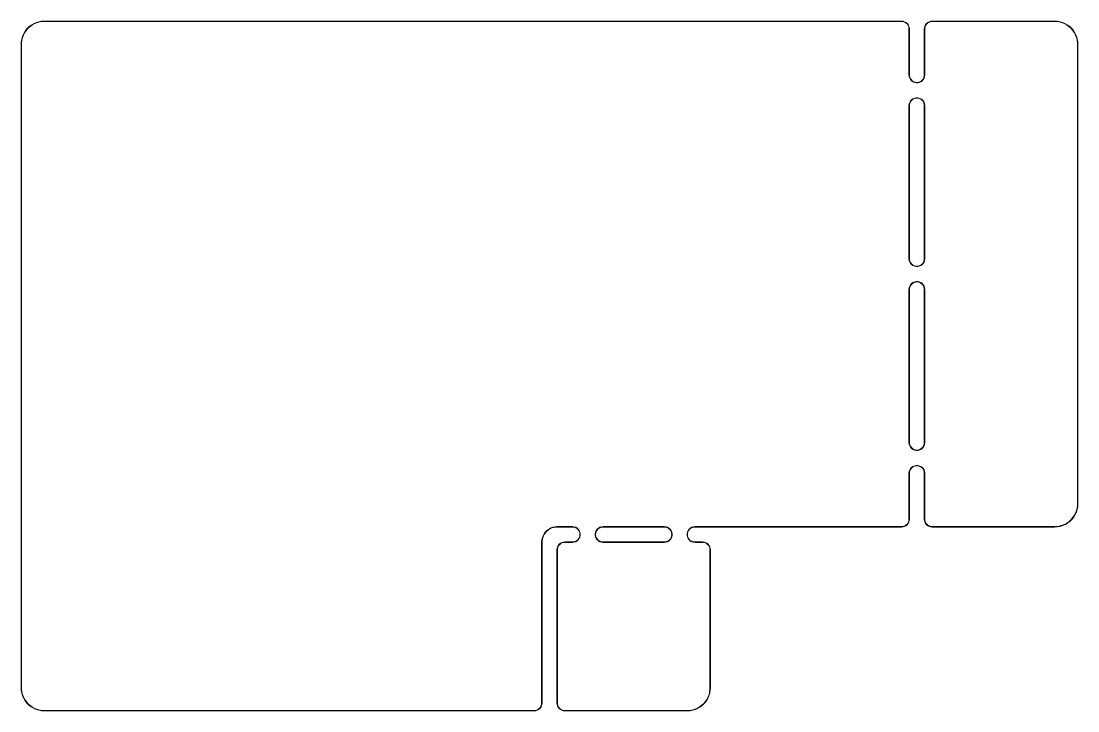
# Model space of a CAD drawing. Extents: x 57 to 281, y -176 to -99.
# Drawn here: x 171.4 to 281, y -176.2 to -104.8 of the extents above; entities that cross this region are included whole.
import ezdxf

# ---------------------------------------------------------------- set-up
doc = ezdxf.new("R2010")
doc.units = 0
doc.layers.add('pcb edge cut', color=3, linetype='CONTINUOUS', lineweight=5, true_color=0x00ff00)

msp = doc.modelspace()

# ---------------------------------------------------------------- linework, layer by layer
at = {"layer": 'pcb edge cut', "linetype": 'CONTINUOUS'}
for p, q in [((172.235597, -105.355131), (172.464332, -105.17593)), ((172.610034, -105.136114), (172.375437, -105.298043)), ((172.464332, -105.17593), (172.713, -105.025607)), ((172.862439, -105.003645), (172.610034, -105.136114)), ((172.713, -105.025607), (172.977975, -104.906354)), ((173.128971, -104.902566), (172.862439, -105.003645)), ((172.977975, -104.906354), (173.255393, -104.819911)), ((173.405744, -104.834351), (173.128971, -104.902566)), ((173.255393, -104.819911), (173.541207, -104.767539)), ((173.688722, -104.799997), (173.405744, -104.834351)), ((173.541207, -104.767539), (173.831249, -104.75)), ((173.831249, -104.8), (173.688722, -104.799997)), ((173.831249, -104.75), (173.83125, -104.75)), ((173.83125, -104.8), (173.831249, -104.799999)), ((173.831249, -104.799999), (173.831249, -104.8)), ((173.83125, -104.75), (232.56875, -104.75)), ((232.56875, -104.8), (173.83125, -104.8)), ((232.56875, -104.75), (262.73125, -104.75)), ((262.731248, -104.8), (232.56875, -104.8)), ((262.806963, -104.800004), (262.731248, -104.8)), ((262.73125, -104.75), (262.731251, -104.75)), ((262.731251, -104.75), (262.731252, -104.75)), ((262.731252, -104.75), (262.890978, -104.765741)), ((262.95548, -104.829553), (262.806963, -104.800004)), ((262.890978, -104.765741), (263.044565, -104.812337)), ((263.095379, -104.887507), (262.95548, -104.829553)), ((263.044565, -104.812337), (263.186112, -104.888)), ((263.221286, -104.971638), (263.095379, -104.887507)), ((263.186112, -104.888), (263.310179, -104.989821)), ((263.328362, -105.078714), (263.221286, -104.971638)), ((263.310179, -104.989821), (263.412, -105.113888)), ((263.412493, -105.204621), (263.328362, -105.078714)), ((263.412, -105.113888), (263.487663, -105.255435)), ((265.14981, -105.255421), (265.225469, -105.113865)), ((265.309108, -105.078687), (265.224979, -105.2046)), ((265.225469, -105.113865), (265.327292, -104.989792)), ((265.416187, -104.971608), (265.309108, -105.078687)), ((265.327292, -104.989792), (265.451365, -104.887969)), ((265.5421, -104.887479), (265.416187, -104.971608)), ((265.451365, -104.887969), (265.592921, -104.81231)), ((265.682008, -104.829532), (265.5421, -104.887479)), ((265.592921, -104.81231), (265.746517, -104.765724)), ((265.830532, -104.799996), (265.682008, -104.829532)), ((265.746517, -104.765724), (265.906248, -104.75)), ((265.906248, -104.8), (265.830532, -104.799996)), ((265.906248, -104.75), (265.90625, -104.75)), ((265.90625, -104.8), (265.906248, -104.799999)), ((265.906248, -104.799999), (265.906248, -104.8)), ((265.90625, -104.75), (278.60625, -104.75)), ((278.606249, -104.8), (265.90625, -104.8)), ((278.748776, -104.800003), (278.606249, -104.8)), ((278.60625, -104.75), (278.606251, -104.75)), ((278.606251, -104.75), (278.89629, -104.76755)), ((279.031749, -104.834367), (278.748776, -104.800003)), ((278.89629, -104.76755), (279.182099, -104.819931)), ((279.308517, -104.902588), (279.031749, -104.834367)), ((279.182099, -104.819931), (279.459511, -104.90638)), ((279.575044, -105.003672), (279.308517, -104.902588)), ((279.459511, -104.90638), (279.724481, -105.025636)), ((279.827444, -105.136145), (279.575044, -105.003672)), ((279.724481, -105.025636), (279.973144, -105.175961)), ((280.062037, -105.298074), (279.827444, -105.136145)), ((279.973144, -105.175961), (280.201875, -105.355161)), ((171.678645, -106.187439), (171.577566, -106.453971)), ((171.581354, -106.302975), (171.700607, -106.038)), ((171.811114, -105.935034), (171.678645, -106.187439)), ((171.700607, -106.038), (171.85093, -105.789332)), ((171.973043, -105.700437), (171.811114, -105.935034)), ((171.85093, -105.789332), (172.030131, -105.560597)), ((172.162069, -105.487069), (171.973043, -105.700437)), ((172.030131, -105.560597), (172.235597, -105.355131)), ((172.375437, -105.298043), (172.162069, -105.487069)), ((263.470447, -105.34452), (263.412493, -105.204621)), ((263.499996, -105.493037), (263.470447, -105.34452)), ((263.487663, -105.255435), (263.534259, -105.409022)), ((263.5, -105.568748), (263.499996, -105.493037)), ((263.5, -105.56875), (263.5, -105.568748)), ((263.5, -110.33125), (263.5, -105.56875)), ((263.534259, -105.409022), (263.55, -105.568748)), ((263.55, -105.568748), (263.55, -105.56875)), ((263.55, -105.56875), (263.55, -110.33125)), ((265.0875, -105.568748), (265.103224, -105.409017)), ((265.0875, -105.56875), (265.0875, -105.568748)), ((265.0875, -110.33125), (265.0875, -105.56875)), ((265.103224, -105.409017), (265.14981, -105.255421)), ((265.167032, -105.344508), (265.137496, -105.493032)), ((265.137496, -105.493032), (265.1375, -105.568748)), ((265.1375, -105.568748), (265.1375, -105.56875)), ((265.1375, -105.56875), (265.1375, -110.33125)), ((265.224979, -105.2046), (265.167032, -105.344508)), ((280.275401, -105.487099), (280.062037, -105.298074)), ((280.201875, -105.355161), (280.407339, -105.560625)), ((280.464426, -105.700463), (280.275401, -105.487099)), ((280.407339, -105.560625), (280.586539, -105.789356)), ((280.626355, -105.935056), (280.464426, -105.700463)), ((280.586539, -105.789356), (280.736864, -106.038019)), ((280.758828, -106.187456), (280.626355, -105.935056)), ((280.736864, -106.038019), (280.85612, -106.302989)), ((280.859912, -106.453983), (280.758828, -106.187456)), ((171.425, -107.156249), (171.442539, -106.866207)), ((171.425, -107.15625), (171.425, -107.156249)), ((171.425, -173.83125), (171.425, -107.15625)), ((171.442539, -106.866207), (171.494911, -106.580393)), ((171.509351, -106.730744), (171.474997, -107.013722)), ((171.474997, -107.013722), (171.475, -107.156249)), ((171.475, -107.156249), (171.475, -107.15625)), ((171.475, -107.15625), (171.475, -173.831249)), ((171.494911, -106.580393), (171.581354, -106.302975)), ((171.577566, -106.453971), (171.509351, -106.730744)), ((280.85612, -106.302989), (280.942569, -106.580401)), ((280.928133, -106.730751), (280.859912, -106.453983)), ((280.962497, -107.013724), (280.928133, -106.730751)), ((280.942569, -106.580401), (280.99495, -106.86621)), ((280.9625, -107.156249), (280.962497, -107.013724)), ((280.9625, -107.15625), (280.9625, -107.156249)), ((280.9625, -154.78125), (280.9625, -107.15625)), ((280.99495, -106.86621), (281.0125, -107.156249)), ((281.0125, -107.156249), (281.0125, -107.15625)), ((281.0125, -107.15625), (281.0125, -154.781249)), ((263.517892, -110.501478), (263.5, -110.33125)), ((263.570785, -110.664266), (263.517892, -110.501478)), ((263.55, -110.33125), (263.55, -110.412049)), ((263.55, -110.412049), (263.583599, -110.570115)), ((263.656367, -110.812499), (263.570785, -110.664266)), ((263.583599, -110.570115), (263.649326, -110.717742)), ((265.066715, -110.664266), (264.981133, -110.812499)), ((264.988174, -110.717742), (265.053901, -110.570115)), ((265.053901, -110.570115), (265.0875, -110.412049)), ((265.119608, -110.501478), (265.066715, -110.664266)), ((265.0875, -110.412049), (265.0875, -110.33125)), ((265.1375, -110.33125), (265.119608, -110.501478)), ((263.649326, -110.717742), (263.744311, -110.848477)), ((263.770899, -110.9397), (263.656367, -110.812499)), ((263.744311, -110.848477), (263.864401, -110.956607)), ((263.909375, -111.040308), (263.770899, -110.9397)), ((263.864401, -110.956607), (264.004349, -111.037406)), ((264.065742, -111.109928), (263.909375, -111.040308)), ((264.004349, -111.037406), (264.158038, -111.087342)), ((264.233167, -111.145515), (264.065742, -111.109928)), ((264.158038, -111.087342), (264.31875, -111.104234)), ((264.404333, -111.145515), (264.233167, -111.145515)), ((264.31875, -111.104234), (264.479462, -111.087342)), ((264.571758, -111.109928), (264.404333, -111.145515)), ((264.479462, -111.087342), (264.633151, -111.037406)), ((264.728125, -111.040308), (264.571758, -111.109928)), ((264.633151, -111.037406), (264.773099, -110.956607)), ((264.866601, -110.9397), (264.728125, -111.040308)), ((264.773099, -110.956607), (264.893189, -110.848477)), ((264.981133, -110.812499), (264.866601, -110.9397)), ((264.893189, -110.848477), (264.988174, -110.717742)), ((263.770899, -112.8978), (263.909375, -112.797192)), ((264.004349, -112.800094), (263.864401, -112.880893)), ((263.909375, -112.797192), (264.065742, -112.727572)), ((264.158038, -112.750158), (264.004349, -112.800094)), ((264.065742, -112.727572), (264.233167, -112.691985)), ((264.31875, -112.733266), (264.158038, -112.750158)), ((264.233167, -112.691985), (264.404333, -112.691985)), ((264.479462, -112.750158), (264.31875, -112.733266)), ((264.404333, -112.691985), (264.571758, -112.727572)), ((264.633151, -112.800094), (264.479462, -112.750158)), ((264.571758, -112.727572), (264.728125, -112.797192)), ((264.773099, -112.880893), (264.633151, -112.800094)), ((264.728125, -112.797192), (264.866601, -112.8978)), ((263.5, -113.50625), (263.517892, -113.336022)), ((263.5, -129.38125), (263.5, -113.50625)), ((263.517892, -113.336022), (263.570785, -113.173234)), ((263.583599, -113.267385), (263.55, -113.425451)), ((263.55, -113.425451), (263.55, -113.50625)), ((263.55, -113.50625), (263.55, -129.38125)), ((263.570785, -113.173234), (263.656367, -113.025001)), ((263.649326, -113.119758), (263.583599, -113.267385)), ((263.744311, -112.989023), (263.649326, -113.119758)), ((263.656367, -113.025001), (263.770899, -112.8978)), ((263.864401, -112.880893), (263.744311, -112.989023)), ((264.893189, -112.989023), (264.773099, -112.880893)), ((264.866601, -112.8978), (264.981133, -113.025001)), ((264.988174, -113.119758), (264.893189, -112.989023)), ((264.981133, -113.025001), (265.066715, -113.173234)), ((265.053901, -113.267385), (264.988174, -113.119758)), ((265.0875, -113.425451), (265.053901, -113.267385)), ((265.066715, -113.173234), (265.119608, -113.336022)), ((265.0875, -113.50625), (265.0875, -113.425451)), ((265.0875, -129.38125), (265.0875, -113.50625)), ((265.119608, -113.336022), (265.1375, -113.50625)), ((265.1375, -113.50625), (265.1375, -129.38125)), ((263.517892, -129.551478), (263.5, -129.38125)), ((263.570785, -129.714266), (263.517892, -129.551478)), ((263.55, -129.38125), (263.55, -129.462049)), ((263.55, -129.462049), (263.583599, -129.620115)), ((263.656367, -129.862499), (263.570785, -129.714266)), ((263.583599, -129.620115), (263.649326, -129.767742)), ((263.649326, -129.767742), (263.744311, -129.898477)), ((263.770899, -129.9897), (263.656367, -129.862499)), ((263.744311, -129.898477), (263.864401, -130.006607)), ((263.909375, -130.090308), (263.770899, -129.9897)), ((263.864401, -130.006607), (264.004349, -130.087406)), ((264.065742, -130.159928), (263.909375, -130.090308)), ((264.004349, -130.087406), (264.158038, -130.137342)), ((264.233167, -130.195515), (264.065742, -130.159928)), ((264.158038, -130.137342), (264.31875, -130.154234)), ((264.404333, -130.195515), (264.233167, -130.195515)), ((264.31875, -130.154234), (264.479462, -130.137342)), ((264.571758, -130.159928), (264.404333, -130.195515)), ((264.479462, -130.137342), (264.633151, -130.087406)), ((264.728125, -130.090308), (264.571758, -130.159928)), ((264.633151, -130.087406), (264.773099, -130.006607)), ((264.866601, -129.9897), (264.728125, -130.090308)), ((264.773099, -130.006607), (264.893189, -129.898477)), ((264.981133, -129.862499), (264.866601, -129.9897)), ((264.893189, -129.898477), (264.988174, -129.767742)), ((265.066715, -129.714266), (264.981133, -129.862499)), ((264.988174, -129.767742), (265.053901, -129.620115)), ((265.053901, -129.620115), (265.0875, -129.462049)), ((265.119608, -129.551478), (265.066715, -129.714266)), ((265.0875, -129.462049), (265.0875, -129.38125)), ((265.1375, -129.38125), (265.119608, -129.551478)), ((263.5, -132.55625), (263.517892, -132.386022)), ((263.5, -148.43125), (263.5, -132.55625)), ((263.517892, -132.386022), (263.570785, -132.223234)), ((263.583599, -132.317385), (263.55, -132.475451)), ((263.55, -132.475451), (263.55, -132.55625)), ((263.55, -132.55625), (263.55, -148.43125)), ((263.570785, -132.223234), (263.656367, -132.075001)), ((263.649326, -132.169758), (263.583599, -132.317385)), ((263.744311, -132.039023), (263.649326, -132.169758)), ((263.656367, -132.075001), (263.770899, -131.9478)), ((263.864401, -131.930893), (263.744311, -132.039023)), ((263.770899, -131.9478), (263.909375, -131.847192)), ((264.004349, -131.850094), (263.864401, -131.930893)), ((263.909375, -131.847192), (264.065742, -131.777572)), ((264.158038, -131.800158), (264.004349, -131.850094)), ((264.065742, -131.777572), (264.233167, -131.741985)), ((264.31875, -131.783266), (264.158038, -131.800158)), ((264.233167, -131.741985), (264.404333, -131.741985)), ((264.479462, -131.800158), (264.31875, -131.783266)), ((264.404333, -131.741985), (264.571758, -131.777572)), ((264.633151, -131.850094), (264.479462, -131.800158)), ((264.571758, -131.777572), (264.728125, -131.847192)), ((264.773099, -131.930893), (264.633151, -131.850094)), ((264.728125, -131.847192), (264.866601, -131.9478)), ((264.893189, -132.039023), (264.773099, -131.930893)), ((264.866601, -131.9478), (264.981133, -132.075001)), ((264.988174, -132.169758), (264.893189, -132.039023)), ((264.981133, -132.075001), (265.066715, -132.223234)), ((265.053901, -132.317385), (264.988174, -132.169758)), ((265.0875, -132.475451), (265.053901, -132.317385)), ((265.066715, -132.223234), (265.119608, -132.386022)), ((265.0875, -132.55625), (265.0875, -132.475451)), ((265.0875, -148.43125), (265.0875, -132.55625)), ((265.119608, -132.386022), (265.1375, -132.55625)), ((265.1375, -132.55625), (265.1375, -148.43125)), ((263.517892, -148.601478), (263.5, -148.43125)), ((263.570785, -148.764266), (263.517892, -148.601478)), ((263.55, -148.43125), (263.55, -148.512049)), ((263.55, -148.512049), (263.583599, -148.670115)), ((263.656367, -148.912499), (263.570785, -148.764266)), ((263.583599, -148.670115), (263.649326, -148.817742)), ((263.649326, -148.817742), (263.744311, -148.948477)), ((263.770899, -149.0397), (263.656367, -148.912499)), ((263.744311, -148.948477), (263.864401, -149.056607)), ((264.773099, -149.056607), (264.893189, -148.948477)), ((264.981133, -148.912499), (264.866601, -149.0397)), ((264.893189, -148.948477), (264.988174, -148.817742)), ((265.066715, -148.764266), (264.981133, -148.912499)), ((264.988174, -148.817742), (265.053901, -148.670115)), ((265.053901, -148.670115), (265.0875, -148.512049)), ((265.119608, -148.601478), (265.066715, -148.764266)), ((265.0875, -148.512049), (265.0875, -148.43125)), ((265.1375, -148.43125), (265.119608, -148.601478)), ((263.909375, -149.140308), (263.770899, -149.0397)), ((263.864401, -149.056607), (264.004349, -149.137406)), ((264.065742, -149.209928), (263.909375, -149.140308)), ((264.004349, -149.137406), (264.158038, -149.187342)), ((264.233167, -149.245515), (264.065742, -149.209928)), ((264.158038, -149.187342), (264.31875, -149.204234)), ((264.404333, -149.245515), (264.233167, -149.245515)), ((264.31875, -149.204234), (264.479462, -149.187342)), ((264.571758, -149.209928), (264.404333, -149.245515)), ((264.479462, -149.187342), (264.633151, -149.137406)), ((264.728125, -149.140308), (264.571758, -149.209928)), ((264.633151, -149.137406), (264.773099, -149.056607)), ((264.866601, -149.0397), (264.728125, -149.140308)), ((263.570785, -151.273234), (263.656367, -151.125001)), ((263.649326, -151.219758), (263.583599, -151.367385)), ((263.744311, -151.089023), (263.649326, -151.219758)), ((263.656367, -151.125001), (263.770899, -150.9978)), ((263.864401, -150.980893), (263.744311, -151.089023)), ((263.770899, -150.9978), (263.909375, -150.897192)), ((264.004349, -150.900094), (263.864401, -150.980893)), ((263.909375, -150.897192), (264.065742, -150.827572)), ((264.158038, -150.850158), (264.004349, -150.900094)), ((264.065742, -150.827572), (264.233167, -150.791985)), ((264.31875, -150.833266), (264.158038, -150.850158)), ((264.233167, -150.791985), (264.404333, -150.791985)), ((264.479462, -150.850158), (264.31875, -150.833266)), ((264.404333, -150.791985), (264.571758, -150.827572)), ((264.633151, -150.900094), (264.479462, -150.850158)), ((264.571758, -150.827572), (264.728125, -150.897192)), ((264.773099, -150.980893), (264.633151, -150.900094)), ((264.728125, -150.897192), (264.866601, -150.9978)), ((264.893189, -151.089023), (264.773099, -150.980893)), ((264.866601, -150.9978), (264.981133, -151.125001)), ((264.988174, -151.219758), (264.893189, -151.089023)), ((264.981133, -151.125001), (265.066715, -151.273234)), ((265.053901, -151.367385), (264.988174, -151.219758)), ((263.5, -151.60625), (263.517892, -151.436022)), ((263.5, -156.36875), (263.5, -151.60625)), ((263.517892, -151.436022), (263.570785, -151.273234)), ((263.583599, -151.367385), (263.55, -151.525451)), ((263.55, -151.525451), (263.55, -151.60625)), ((263.55, -151.60625), (263.55, -156.368748)), ((265.0875, -151.525451), (265.053901, -151.367385)), ((265.066715, -151.273234), (265.119608, -151.436022)), ((265.0875, -151.60625), (265.0875, -151.525451)), ((265.0875, -156.36875), (265.0875, -151.60625)), ((265.119608, -151.436022), (265.1375, -151.60625)), ((265.1375, -151.60625), (265.1375, -156.368748)), ((280.758855, -155.750061), (280.859934, -155.483529)), ((280.942589, -155.357107), (280.856146, -155.634525)), ((280.859934, -155.483529), (280.928149, -155.206756)), ((280.928149, -155.206756), (280.962503, -154.923778)), ((280.994961, -155.071293), (280.942589, -155.357107)), ((280.9625, -154.781251), (280.9625, -154.78125)), ((280.962503, -154.923778), (280.9625, -154.781251)), ((281.0125, -154.781249), (280.994961, -155.071293)), ((263.48769, -156.682079), (263.412031, -156.823635)), ((263.412521, -156.7329), (263.470468, -156.592992)), ((263.470468, -156.592992), (263.500004, -156.444468)), ((263.534276, -156.528483), (263.48769, -156.682079)), ((263.5, -156.368751), (263.5, -156.36875)), ((263.5, -156.368752), (263.5, -156.368751)), ((263.500004, -156.444468), (263.5, -156.368752)), ((263.55, -156.368748), (263.534276, -156.528483)), ((265.0875, -156.368751), (265.0875, -156.36875)), ((265.0875, -156.368752), (265.0875, -156.368751)), ((265.103241, -156.528478), (265.0875, -156.368752)), ((265.149837, -156.682065), (265.103241, -156.528478)), ((265.1375, -156.368748), (265.137504, -156.444463)), ((265.137504, -156.444463), (265.167053, -156.59298)), ((265.2255, -156.823612), (265.149837, -156.682065)), ((265.167053, -156.59298), (265.225007, -156.732879)), ((279.827466, -156.801386), (280.062063, -156.639457)), ((280.201903, -156.582369), (279.973168, -156.76157)), ((280.062063, -156.639457), (280.275431, -156.450431)), ((280.407369, -156.376903), (280.201903, -156.582369)), ((280.275431, -156.450431), (280.464457, -156.237063)), ((280.58657, -156.148168), (280.407369, -156.376903)), ((280.464457, -156.237063), (280.626386, -156.002466)), ((280.736893, -155.8995), (280.58657, -156.148168)), ((280.626386, -156.002466), (280.758855, -155.750061)), ((280.856146, -155.634525), (280.736893, -155.8995)), ((225.65601, -157.878239), (225.793884, -157.694065)), ((225.904853, -157.642353), (225.75849, -157.811263)), ((225.793884, -157.694065), (225.956565, -157.531384)), ((226.073763, -157.49599), (225.904853, -157.642353)), ((225.956565, -157.531384), (226.140739, -157.39351)), ((226.261781, -157.375153), (226.073763, -157.49599)), ((226.140739, -157.39351), (226.34266, -157.283247)), ((226.465082, -157.282302), (226.261781, -157.375153)), ((226.34266, -157.283247), (226.558216, -157.20284)), ((226.679527, -157.219326), (226.465082, -157.282302)), ((226.558216, -157.20284), (226.783021, -157.153926)), ((226.900751, -157.187507), (226.679527, -157.219326)), ((226.783021, -157.153926), (227.012498, -157.1375)), ((227.012502, -157.1875), (226.900751, -157.187507)), ((227.012498, -157.1375), (227.0125, -157.1375)), ((227.0125, -157.1375), (228.6, -157.1375)), ((228.599997, -157.1875), (227.012502, -157.1875)), ((228.680795, -157.187509), (228.599997, -157.1875)), ((228.6, -157.1375), (228.600001, -157.1375)), ((228.600001, -157.1375), (228.600003, -157.1375)), ((228.600003, -157.1375), (228.770226, -157.155411)), ((228.838855, -157.221124), (228.680795, -157.187509)), ((228.770226, -157.155411), (228.933005, -157.20832)), ((228.986474, -157.286865), (228.838855, -157.221124)), ((228.933005, -157.20832), (229.081229, -157.293913)), ((229.1172, -157.381858), (228.986474, -157.286865)), ((229.081229, -157.293913), (229.208419, -157.408452)), ((229.225321, -157.501953), (229.1172, -157.381858)), ((229.208419, -157.408452), (229.309019, -157.54693)), ((229.306113, -157.641902), (229.225321, -157.501953)), ((229.356045, -157.79559), (229.306113, -157.641902)), ((229.309019, -157.54693), (229.378631, -157.703297)), ((229.372935, -157.9563), (229.356045, -157.79559)), ((229.378631, -157.703297), (229.414215, -157.870719)), ((230.960785, -157.870723), (230.99637, -157.703308)), ((230.99637, -157.703308), (231.065985, -157.54695)), ((231.018956, -157.795598), (231.002066, -157.9563)), ((231.06889, -157.641919), (231.018956, -157.795598)), ((231.065985, -157.54695), (231.166587, -157.408483)), ((231.149683, -157.501981), (231.06889, -157.641919)), ((231.257806, -157.381898), (231.149683, -157.501981)), ((231.166587, -157.408483), (231.29378, -157.293958)), ((231.388533, -157.28692), (231.257806, -157.381898)), ((231.29378, -157.293958), (231.442005, -157.20838)), ((231.53615, -157.221196), (231.388533, -157.28692)), ((231.442005, -157.20838), (231.604783, -157.155491)), ((231.694206, -157.1876), (231.53615, -157.221196)), ((231.604783, -157.155491), (231.773933, -157.137712)), ((231.775, -157.1876), (231.694206, -157.1876)), ((231.773933, -157.137712), (231.775, -157.1375)), ((231.775, -157.1375), (238.125, -157.1375)), ((231.775, -157.1875), (231.775, -157.1876)), ((238.124997, -157.1875), (231.775, -157.1875)), ((238.205795, -157.187509), (238.124997, -157.1875)), ((238.125, -157.1375), (238.125001, -157.1375)), ((238.125001, -157.1375), (238.125003, -157.1375)), ((238.125003, -157.1375), (238.295226, -157.155411)), ((238.363855, -157.221124), (238.205795, -157.187509)), ((238.295226, -157.155411), (238.458005, -157.20832)), ((238.511474, -157.286865), (238.363855, -157.221124)), ((238.458005, -157.20832), (238.606229, -157.293913)), ((238.6422, -157.381858), (238.511474, -157.286865)), ((238.606229, -157.293913), (238.733419, -157.408452)), ((238.750321, -157.501953), (238.6422, -157.381858)), ((238.733419, -157.408452), (238.834019, -157.54693)), ((238.831113, -157.641902), (238.750321, -157.501953)), ((238.881045, -157.79559), (238.831113, -157.641902)), ((238.834019, -157.54693), (238.903631, -157.703297)), ((238.897935, -157.9563), (238.881045, -157.79559)), ((238.903631, -157.703297), (238.939215, -157.870719)), ((240.485785, -157.870723), (240.52137, -157.703308)), ((240.52137, -157.703308), (240.590985, -157.54695)), ((240.543956, -157.795598), (240.527066, -157.9563)), ((240.59389, -157.641919), (240.543956, -157.795598)), ((240.590985, -157.54695), (240.691587, -157.408483)), ((240.674683, -157.501981), (240.59389, -157.641919)), ((240.782806, -157.381898), (240.674683, -157.501981)), ((240.691587, -157.408483), (240.81878, -157.293958)), ((240.913533, -157.28692), (240.782806, -157.381898)), ((240.81878, -157.293958), (240.967005, -157.20838)), ((241.06115, -157.221196), (240.913533, -157.28692)), ((240.967005, -157.20838), (241.129783, -157.155491)), ((241.219206, -157.1876), (241.06115, -157.221196)), ((241.129783, -157.155491), (241.298933, -157.137712)), ((241.3, -157.1876), (241.219206, -157.1876)), ((241.298933, -157.137712), (241.3, -157.1375)), ((241.3, -157.1375), (262.73125, -157.1375)), ((262.731248, -157.1875), (241.3, -157.1875)), ((241.3, -157.1875), (241.3, -157.1876)), ((262.73125, -157.1875), (262.731248, -157.1875)), ((262.73125, -157.1375), (262.731251, -157.1375)), ((262.731251, -157.187499), (262.73125, -157.1875)), ((262.731251, -157.1375), (262.731252, -157.1375)), ((262.890983, -157.171776), (262.731251, -157.187499)), ((262.731252, -157.1375), (262.806968, -157.137504)), ((262.806968, -157.137504), (262.955492, -157.107968)), ((263.044579, -157.12519), (262.890983, -157.171776)), ((262.955492, -157.107968), (263.0954, -157.050021)), ((263.186135, -157.049531), (263.044579, -157.12519)), ((263.0954, -157.050021), (263.221313, -156.965892)), ((263.310208, -156.947708), (263.186135, -157.049531)), ((263.221313, -156.965892), (263.328392, -156.858813)), ((263.412031, -156.823635), (263.310208, -156.947708)), ((263.328392, -156.858813), (263.412521, -156.7329)), ((265.225007, -156.732879), (265.309138, -156.858786)), ((265.327321, -156.947679), (265.2255, -156.823612)), ((265.309138, -156.858786), (265.416214, -156.965862)), ((265.451388, -157.0495), (265.327321, -156.947679)), ((265.416214, -156.965862), (265.542121, -157.049993)), ((265.592935, -157.125163), (265.451388, -157.0495)), ((265.542121, -157.049993), (265.68202, -157.107947)), ((265.746522, -157.171759), (265.592935, -157.125163)), ((265.68202, -157.107947), (265.830537, -157.137496)), ((265.906248, -157.1875), (265.746522, -157.171759)), ((265.830537, -157.137496), (265.906252, -157.1375)), ((265.90625, -157.1875), (265.906248, -157.187499)), ((265.906248, -157.187499), (265.906248, -157.1875)), ((278.606249, -157.1875), (265.90625, -157.1875)), ((265.906252, -157.1375), (278.60625, -157.1375)), ((278.60625, -157.1875), (278.606249, -157.1875)), ((278.60625, -157.1375), (278.606251, -157.1375)), ((278.896293, -157.169961), (278.60625, -157.187499)), ((278.60625, -157.187499), (278.60625, -157.1875)), ((278.606251, -157.1375), (278.748778, -157.137503)), ((278.748778, -157.137503), (279.031756, -157.103149)), ((279.182107, -157.117589), (278.896293, -157.169961)), ((279.031756, -157.103149), (279.308529, -157.034934)), ((279.459525, -157.031146), (279.182107, -157.117589)), ((279.308529, -157.034934), (279.575061, -156.933855)), ((279.7245, -156.911893), (279.459525, -157.031146)), ((279.575061, -156.933855), (279.827466, -156.801386)), ((279.973168, -156.76157), (279.7245, -156.911893)), ((225.4, -158.749998), (225.416426, -158.520521)), ((225.4, -158.75), (225.4, -158.749998)), ((225.4, -175.41875), (225.4, -158.75)), ((225.416426, -158.520521), (225.46534, -158.295716)), ((225.450007, -158.638251), (225.45, -158.749998)), ((225.45, -158.749998), (225.45, -158.75)), ((225.45, -158.75), (225.45, -175.418748)), ((225.481826, -158.417027), (225.450007, -158.638251)), ((225.46534, -158.295716), (225.545747, -158.08016)), ((225.544802, -158.202582), (225.481826, -158.417027)), ((225.637653, -157.999281), (225.544802, -158.202582)), ((225.545747, -158.08016), (225.65601, -157.878239)), ((225.75849, -157.811263), (225.637653, -157.999281)), ((227.227292, -158.964792), (227.351365, -158.862969)), ((227.4421, -158.862479), (227.316187, -158.946608)), ((227.351365, -158.862969), (227.492921, -158.78731)), ((227.582008, -158.804532), (227.4421, -158.862479)), ((227.492921, -158.78731), (227.646517, -158.740724)), ((227.730532, -158.774996), (227.582008, -158.804532)), ((227.646517, -158.740724), (227.806248, -158.725)), ((227.806248, -158.775), (227.730532, -158.774996)), ((227.806248, -158.725), (227.80625, -158.725)), ((227.80625, -158.775), (227.806248, -158.774999)), ((227.806248, -158.774999), (227.806248, -158.775)), ((227.80625, -158.725), (228.6, -158.725)), ((228.6, -158.775), (227.80625, -158.775)), ((228.6, -158.725), (228.600502, -158.725099)), ((228.600001, -158.774999), (228.6, -158.775)), ((228.600003, -158.775), (228.600001, -158.774999)), ((228.770226, -158.757189), (228.600003, -158.7751)), ((228.600003, -158.7751), (228.600003, -158.775)), ((228.600502, -158.725099), (228.680795, -158.725091)), ((228.680795, -158.725091), (228.838855, -158.691476)), ((228.933005, -158.70428), (228.770226, -158.757189)), ((228.838855, -158.691476), (228.986474, -158.625735)), ((229.081229, -158.618687), (228.933005, -158.70428)), ((228.986474, -158.625735), (229.1172, -158.530742)), ((229.208419, -158.504148), (229.081229, -158.618687)), ((229.1172, -158.530742), (229.225321, -158.410647)), ((229.309019, -158.36567), (229.208419, -158.504148)), ((229.225321, -158.410647), (229.306113, -158.270698)), ((229.306113, -158.270698), (229.356045, -158.11701)), ((229.378631, -158.209303), (229.309019, -158.36567)), ((229.356045, -158.11701), (229.372935, -157.9563)), ((229.414215, -158.041881), (229.378631, -158.209303)), ((229.414215, -157.870719), (229.414215, -158.041881)), ((230.960785, -158.041877), (230.960785, -157.870723)), ((230.99637, -158.209292), (230.960785, -158.041877)), ((231.065985, -158.36565), (230.99637, -158.209292)), ((231.002066, -157.9563), (231.018956, -158.117002)), ((231.018956, -158.117002), (231.06889, -158.270681)), ((231.166587, -158.504117), (231.065985, -158.36565)), ((231.06889, -158.270681), (231.149683, -158.410619)), ((231.149683, -158.410619), (231.257806, -158.530702)), ((231.29378, -158.618642), (231.166587, -158.504117)), ((231.257806, -158.530702), (231.388533, -158.62568)), ((231.442005, -158.70422), (231.29378, -158.618642)), ((231.388533, -158.62568), (231.53615, -158.691404)), ((231.604783, -158.757109), (231.442005, -158.70422)), ((231.53615, -158.691404), (231.694206, -158.725)), ((231.775, -158.775), (231.604783, -158.757109)), ((231.694206, -158.725), (231.775, -158.725)), ((231.775, -158.725), (238.125, -158.725)), ((238.125, -158.775), (231.775, -158.775)), ((238.125, -158.725), (238.125502, -158.725099)), ((238.125001, -158.774999), (238.125, -158.775)), ((238.125003, -158.775), (238.125001, -158.774999)), ((238.295226, -158.757189), (238.125003, -158.7751)), ((238.125003, -158.7751), (238.125003, -158.775)), ((238.125502, -158.725099), (238.205795, -158.725091)), ((238.205795, -158.725091), (238.363855, -158.691476)), ((238.458005, -158.70428), (238.295226, -158.757189)), ((238.363855, -158.691476), (238.511474, -158.625735)), ((238.606229, -158.618687), (238.458005, -158.70428)), ((238.511474, -158.625735), (238.6422, -158.530742)), ((238.733419, -158.504148), (238.606229, -158.618687)), ((238.6422, -158.530742), (238.750321, -158.410647)), ((238.834019, -158.36567), (238.733419, -158.504148)), ((238.750321, -158.410647), (238.831113, -158.270698)), ((238.831113, -158.270698), (238.881045, -158.11701)), ((238.903631, -158.209303), (238.834019, -158.36567)), ((238.881045, -158.11701), (238.897935, -157.9563)), ((238.939215, -158.041881), (238.903631, -158.209303)), ((238.939215, -157.870719), (238.939215, -158.041881)), ((240.485785, -158.041877), (240.485785, -157.870723)), ((240.52137, -158.209292), (240.485785, -158.041877)), ((240.590985, -158.36565), (240.52137, -158.209292)), ((240.527066, -157.9563), (240.543956, -158.117002)), ((240.543956, -158.117002), (240.59389, -158.270681)), ((240.691587, -158.504117), (240.590985, -158.36565)), ((240.59389, -158.270681), (240.674683, -158.410619)), ((240.674683, -158.410619), (240.782806, -158.530702)), ((240.81878, -158.618642), (240.691587, -158.504117)), ((240.782806, -158.530702), (240.913533, -158.62568)), ((240.967005, -158.70422), (240.81878, -158.618642)), ((240.913533, -158.62568), (241.06115, -158.691404)), ((241.129783, -158.757109), (240.967005, -158.70422)), ((241.06115, -158.691404), (241.219206, -158.725)), ((241.3, -158.775), (241.129783, -158.757109)), ((241.219206, -158.725), (241.3, -158.725)), ((241.3, -158.725), (242.09375, -158.725)), ((242.093748, -158.775), (241.3, -158.775)), ((242.169463, -158.775004), (242.093748, -158.775)), ((242.09375, -158.725), (242.093751, -158.725)), ((242.093751, -158.725), (242.093752, -158.725)), ((242.093752, -158.725), (242.253478, -158.740741)), ((242.31798, -158.804553), (242.169463, -158.775004)), ((242.253478, -158.740741), (242.407065, -158.787337)), ((242.457879, -158.862507), (242.31798, -158.804553)), ((242.407065, -158.787337), (242.548612, -158.863)), ((242.583786, -158.946638), (242.457879, -158.862507)), ((242.548612, -158.863), (242.672679, -158.964821)), ((226.9875, -159.543748), (227.003224, -159.384017)), ((226.9875, -159.54375), (226.9875, -159.543748)), ((226.9875, -175.41875), (226.9875, -159.54375)), ((227.003224, -159.384017), (227.04981, -159.230421)), ((227.067032, -159.319508), (227.037496, -159.468032)), ((227.037496, -159.468032), (227.0375, -159.543748)), ((227.0375, -159.543748), (227.0375, -159.54375)), ((227.0375, -159.54375), (227.0375, -175.418748)), ((227.04981, -159.230421), (227.125469, -159.088865)), ((227.124979, -159.1796), (227.067032, -159.319508)), ((227.209108, -159.053687), (227.124979, -159.1796)), ((227.125469, -159.088865), (227.227292, -158.964792)), ((227.316187, -158.946608), (227.209108, -159.053687)), ((242.690862, -159.053714), (242.583786, -158.946638)), ((242.672679, -158.964821), (242.7745, -159.088888)), ((242.774993, -159.179621), (242.690862, -159.053714)), ((242.7745, -159.088888), (242.850163, -159.230435)), ((242.832947, -159.31952), (242.774993, -159.179621)), ((242.862496, -159.468037), (242.832947, -159.31952)), ((242.850163, -159.230435), (242.896759, -159.384022)), ((242.8625, -159.543748), (242.862496, -159.468037)), ((242.8625, -159.54375), (242.8625, -159.543748)), ((242.8625, -173.83125), (242.8625, -159.54375)), ((242.896759, -159.384022), (242.9125, -159.543748)), ((242.9125, -159.543748), (242.9125, -159.54375)), ((242.9125, -159.54375), (242.9125, -173.831249)), ((171.425, -173.831251), (171.425, -173.83125)), ((171.44255, -174.12129), (171.425, -173.831251)), ((171.494931, -174.407099), (171.44255, -174.12129)), ((171.475, -173.831249), (171.475003, -173.973776)), ((171.475003, -173.973776), (171.509367, -174.256749)), ((242.828149, -174.256756), (242.862503, -173.973778)), ((242.894961, -174.121293), (242.842589, -174.407107)), ((242.8625, -173.831251), (242.8625, -173.83125)), ((242.862503, -173.973778), (242.8625, -173.831251)), ((242.9125, -173.831249), (242.894961, -174.121293)), ((171.58138, -174.684511), (171.494931, -174.407099)), ((171.509367, -174.256749), (171.577588, -174.533517)), ((171.577588, -174.533517), (171.678672, -174.800044)), ((171.700636, -174.949481), (171.58138, -174.684511)), ((171.678672, -174.800044), (171.811145, -175.052444)), ((171.850961, -175.198144), (171.700636, -174.949481)), ((171.811145, -175.052444), (171.973074, -175.287037)), ((172.030161, -175.426875), (171.850961, -175.198144)), ((171.973074, -175.287037), (172.162099, -175.500401)), ((242.175431, -175.500431), (242.364457, -175.287063)), ((242.48657, -175.198168), (242.307369, -175.426903)), ((242.364457, -175.287063), (242.526386, -175.052466)), ((242.636893, -174.9495), (242.48657, -175.198168)), ((242.526386, -175.052466), (242.658855, -174.800061)), ((242.756146, -174.684525), (242.636893, -174.9495)), ((242.658855, -174.800061), (242.759934, -174.533529)), ((242.842589, -174.407107), (242.756146, -174.684525)), ((242.759934, -174.533529), (242.828149, -174.256756)), ((172.235625, -175.632339), (172.030161, -175.426875)), ((172.162099, -175.500401), (172.375463, -175.689426)), ((172.464356, -175.811539), (172.235625, -175.632339)), ((172.375463, -175.689426), (172.610056, -175.851355)), ((172.713019, -175.961864), (172.464356, -175.811539)), ((172.610056, -175.851355), (172.862456, -175.983828)), ((172.977989, -176.08112), (172.713019, -175.961864)), ((172.862456, -175.983828), (173.128983, -176.084912)), ((173.255401, -176.167569), (172.977989, -176.08112)), ((173.128983, -176.084912), (173.405751, -176.153133)), ((173.54121, -176.21995), (173.255401, -176.167569)), ((173.405751, -176.153133), (173.688724, -176.187497)), ((173.831249, -176.2375), (173.54121, -176.21995)), ((173.688724, -176.187497), (173.831251, -176.1875)), ((173.83125, -176.2375), (173.831249, -176.237499)), ((173.831249, -176.237499), (173.831249, -176.2375)), ((224.631248, -176.2375), (173.83125, -176.2375)), ((173.831251, -176.1875), (224.63125, -176.1875)), ((224.63125, -176.2375), (224.631248, -176.2375)), ((224.63125, -176.1875), (224.631251, -176.1875)), ((224.631251, -176.237499), (224.63125, -176.2375)), ((224.631251, -176.1875), (224.631252, -176.1875)), ((224.790983, -176.221776), (224.631251, -176.237499)), ((224.631252, -176.1875), (224.706968, -176.187504)), ((224.706968, -176.187504), (224.855492, -176.157968)), ((224.944579, -176.17519), (224.790983, -176.221776)), ((224.855492, -176.157968), (224.9954, -176.100021)), ((225.086135, -176.099531), (224.944579, -176.17519)), ((224.9954, -176.100021), (225.121313, -176.015892)), ((225.210208, -175.997708), (225.086135, -176.099531)), ((225.121313, -176.015892), (225.228392, -175.908813)), ((225.312031, -175.873635), (225.210208, -175.997708)), ((225.228392, -175.908813), (225.312521, -175.7829)), ((225.38769, -175.732079), (225.312031, -175.873635)), ((225.312521, -175.7829), (225.370468, -175.642992)), ((225.370468, -175.642992), (225.400004, -175.494468)), ((225.434276, -175.578483), (225.38769, -175.732079)), ((225.4, -175.418751), (225.4, -175.41875)), ((225.4, -175.418752), (225.4, -175.418751)), ((225.400004, -175.494468), (225.4, -175.418752)), ((225.45, -175.418748), (225.434276, -175.578483)), ((226.9875, -175.418751), (226.9875, -175.41875)), ((226.9875, -175.418752), (226.9875, -175.418751)), ((227.003241, -175.578478), (226.9875, -175.418752)), ((227.049837, -175.732065), (227.003241, -175.578478)), ((227.0375, -175.418748), (227.037504, -175.494463)), ((227.037504, -175.494463), (227.067053, -175.64298)), ((227.1255, -175.873612), (227.049837, -175.732065)), ((227.067053, -175.64298), (227.125007, -175.782879)), ((227.125007, -175.782879), (227.209138, -175.908786)), ((227.227321, -175.997679), (227.1255, -175.873612)), ((227.209138, -175.908786), (227.316214, -176.015862)), ((227.351388, -176.0995), (227.227321, -175.997679)), ((227.316214, -176.015862), (227.442121, -176.099993)), ((227.492935, -176.175163), (227.351388, -176.0995)), ((227.442121, -176.099993), (227.58202, -176.157947)), ((227.646522, -176.221759), (227.492935, -176.175163)), ((227.58202, -176.157947), (227.730537, -176.187496)), ((227.806248, -176.2375), (227.646522, -176.221759)), ((227.730537, -176.187496), (227.806252, -176.1875)), ((227.80625, -176.2375), (227.806248, -176.237499)), ((227.806248, -176.237499), (227.806248, -176.2375)), ((240.506249, -176.2375), (227.80625, -176.2375)), ((227.806252, -176.1875), (240.50625, -176.1875)), ((240.50625, -176.2375), (240.506249, -176.2375)), ((240.50625, -176.1875), (240.506251, -176.1875)), ((240.796293, -176.219961), (240.50625, -176.237499)), ((240.50625, -176.237499), (240.50625, -176.2375)), ((240.506251, -176.1875), (240.648778, -176.187503)), ((240.648778, -176.187503), (240.931756, -176.153149)), ((241.082107, -176.167589), (240.796293, -176.219961)), ((240.931756, -176.153149), (241.208529, -176.084934)), ((241.359525, -176.081146), (241.082107, -176.167589)), ((241.208529, -176.084934), (241.475061, -175.983855)), ((241.6245, -175.961893), (241.359525, -176.081146)), ((241.475061, -175.983855), (241.727466, -175.851386)), ((241.873168, -175.81157), (241.6245, -175.961893)), ((241.727466, -175.851386), (241.962063, -175.689457)), ((242.101903, -175.632369), (241.873168, -175.81157)), ((241.962063, -175.689457), (242.175431, -175.500431)), ((242.307369, -175.426903), (242.101903, -175.632369))]:
    msp.add_line(p, q, dxfattribs=at)

doc.saveas('drawing.dxf')
